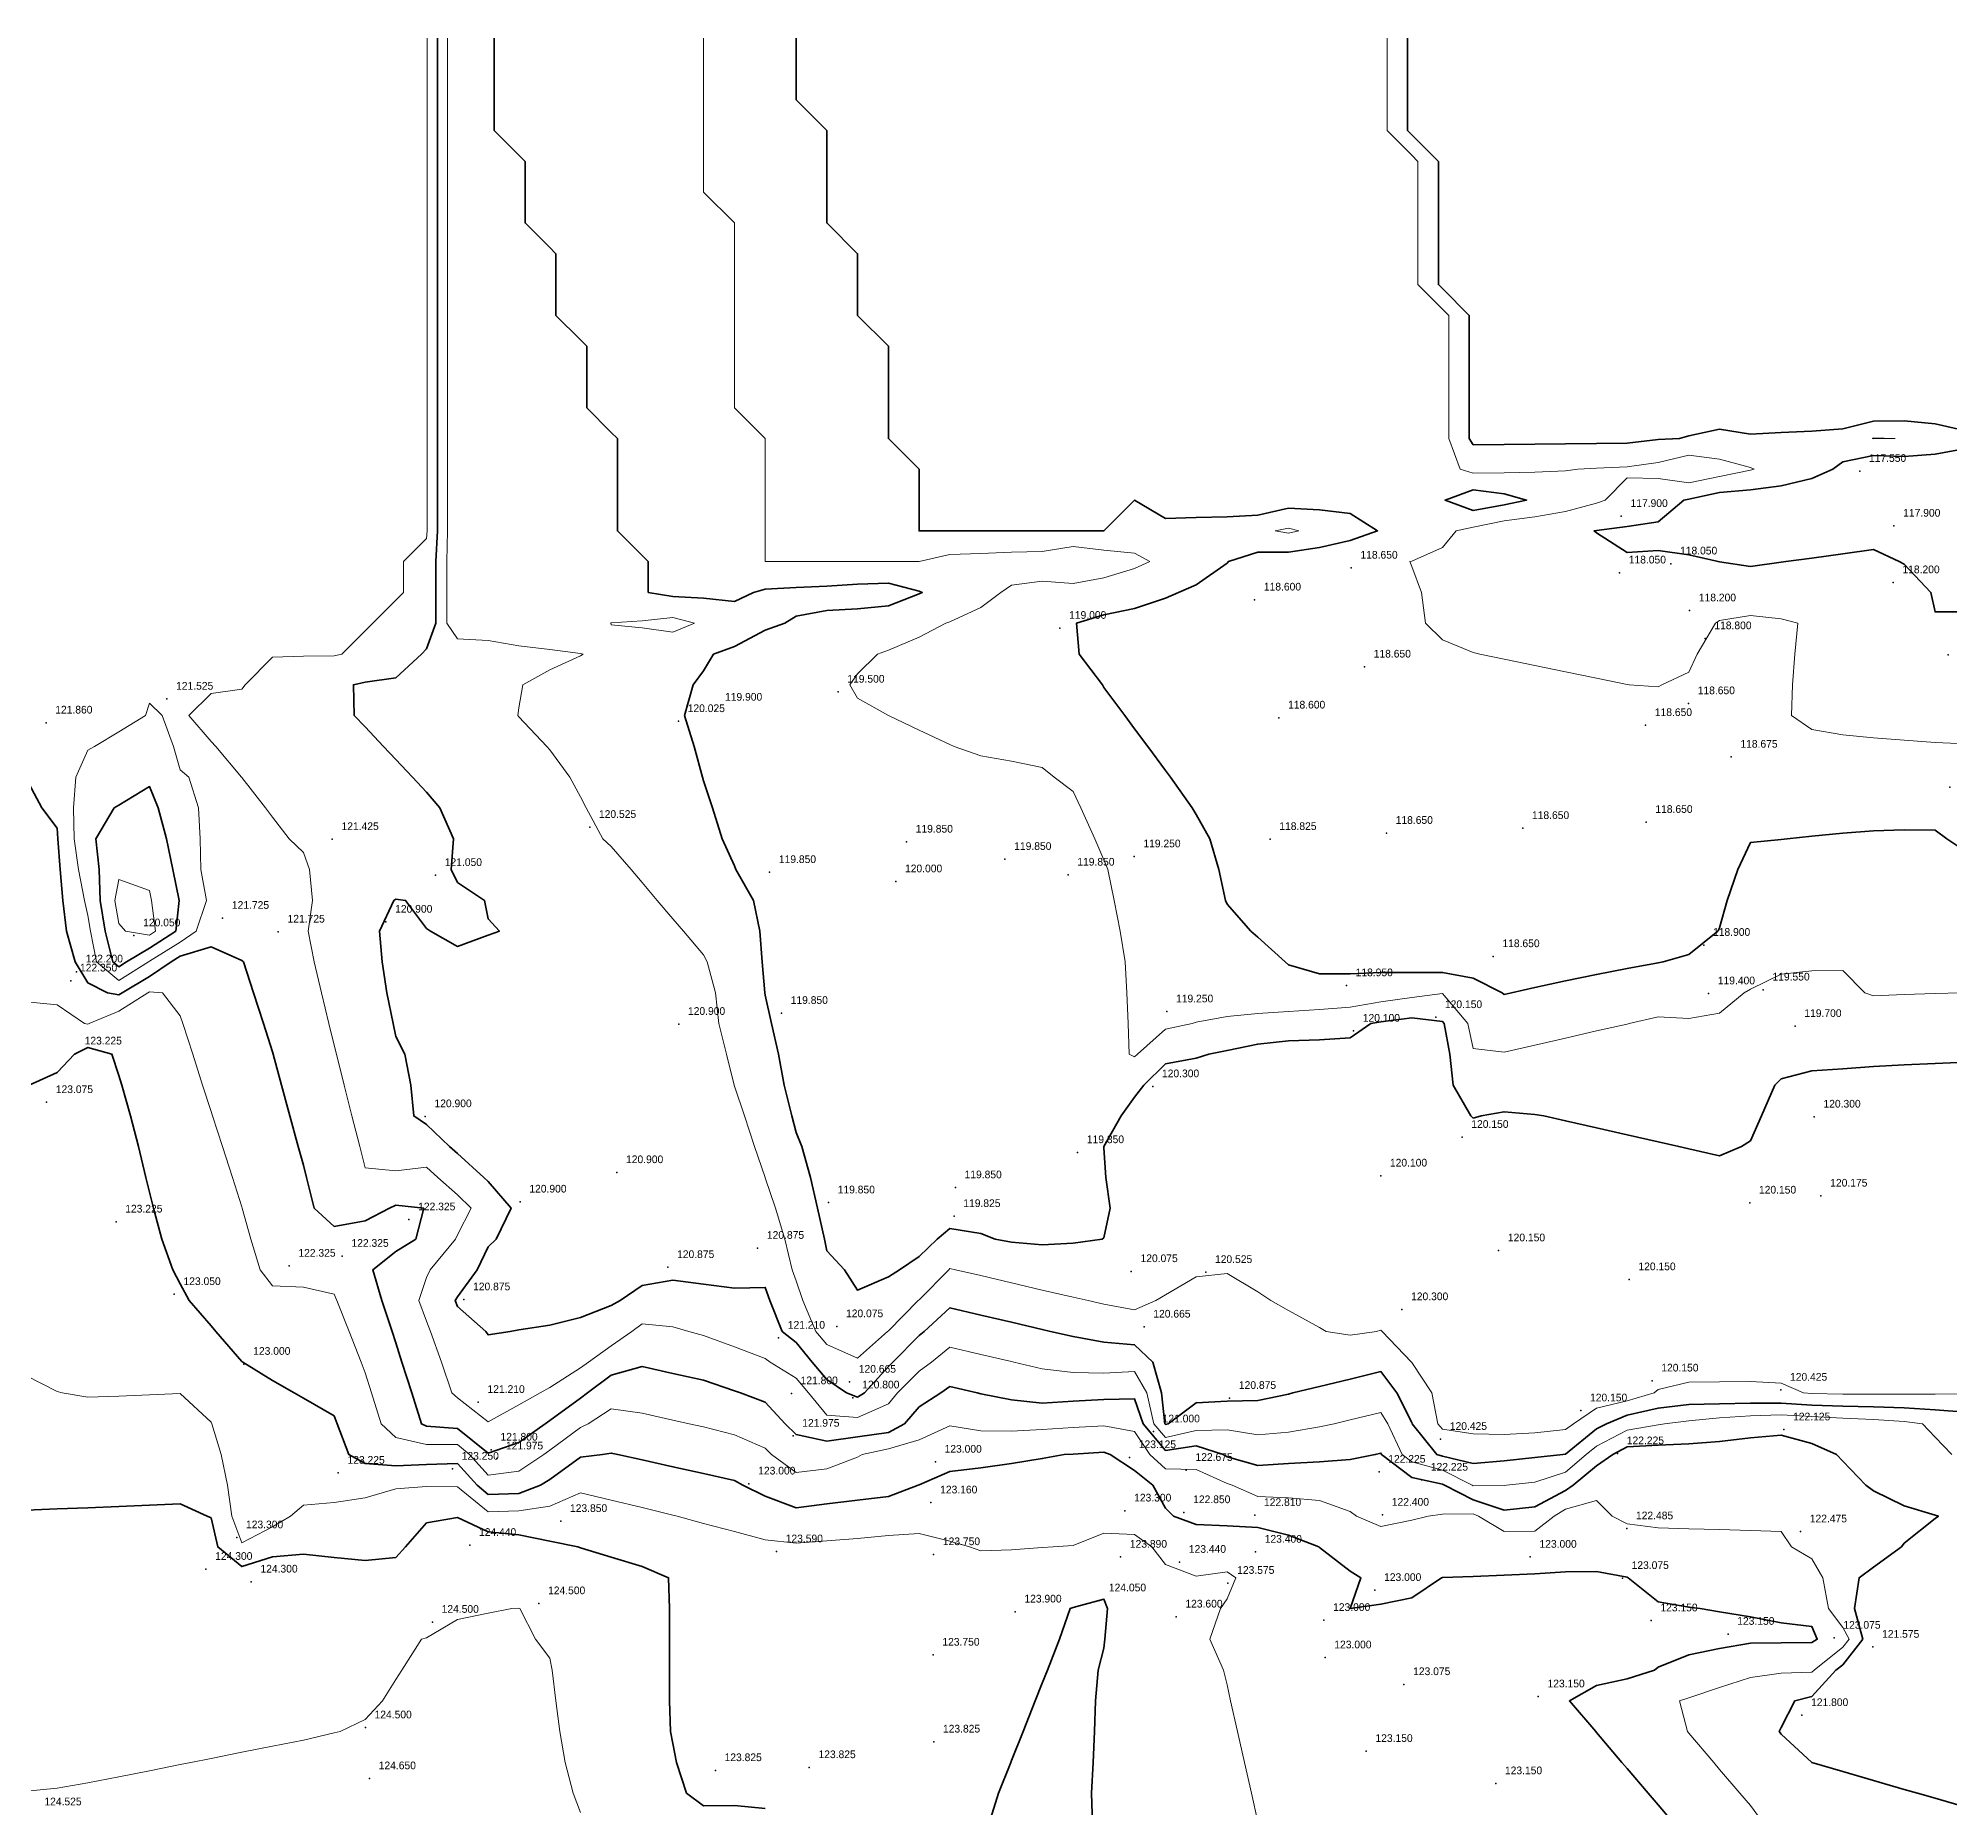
# Model space of a CAD drawing. Header units: metres. Extents: x 287882 to 288136, y 62808 to 63073.
# Drawn here: x 287913 to 287975.1, y 63015.6 to 63073 of the extents above; entities that cross this region are included whole.
import ezdxf

# ---------------------------------------------------------------- set-up
doc = ezdxf.new("R2010")
doc.units = ezdxf.units.M
for name, color, linetype in [('TOPO-CONT-PRIMARY', 2, 'Continuous'), ('TOPO-CONT-SECONDARY', 253, 'Continuous'), ('TOPO-CONT-TEXT', 3, 'Continuous'), ('TOPO-POINTS', 1, 'Continuous')]:
    doc.layers.add(name, color=color, linetype=linetype)

msp = doc.modelspace()

# ---------------------------------------------------------------- linework, layer by layer
at = {"layer": 'TOPO-CONT-PRIMARY', "lineweight": 35}
for points, elevation in [([(287975.6, 63028.414), (287974.6, 63028.497), (287973.6, 63028.56), (287972.6, 63028.59), (287971.6, 63028.613), (287970.6, 63028.651), (287969.6, 63028.706), (287968.6, 63028.706), (287967.6, 63028.688), (287966.6, 63028.665), (287965.6, 63028.553), (287964.6, 63028.326), (287963.925, 63028.043), (287963.6, 63027.877), (287962.6, 63027.054), (287962.507, 63027.043), (287961.6, 63026.946), (287960.6, 63026.839), (287959.6, 63026.755), (287958.6, 63026.987), (287958.413, 63027.043), (287957.618, 63028.043), (287957.6, 63028.086), (287957.115, 63029.043), (287956.6, 63029.737), (287955.6, 63029.494), (287954.6, 63029.252), (287953.743, 63029.043), (287953.6, 63029.009), (287952.6, 63028.797), (287951.6, 63028.776), (287950.6, 63028.725), (287949.689, 63028.043), (287949.6, 63028.02), (287949.58, 63028.043), (287949.477, 63029.043), (287949.19, 63030.043), (287948.6, 63030.609), (287947.6, 63030.692), (287946.6, 63030.873), (287945.871, 63031.043), (287945.6, 63031.107), (287944.6, 63031.341), (287943.6, 63031.574), (287942.6, 63031.808), (287941.761, 63031.043), (287941.6, 63030.911), (287940.743, 63030.043), (287940.6, 63029.9), (287939.821, 63029.043), (287939.6, 63028.906), (287939.244, 63029.043), (287938.6, 63029.482), (287938.127, 63030.043), (287937.6, 63030.679), (287937.154, 63031.043), (287936.745, 63032.043), (287936.6, 63032.473), (287935.6, 63032.444), (287934.6, 63032.579), (287933.6, 63032.705), (287932.6, 63032.528), (287931.887, 63032.043), (287931.6, 63031.886), (287930.6, 63031.495), (287929.6, 63031.247), (287928.6, 63031.089), (287928.314, 63031.043), (287927.6, 63030.931), (287927.521, 63031.043), (287926.6, 63031.851), (287926.528, 63032.043), (287926.6, 63032.168), (287927.248, 63033.043), (287927.6, 63033.793), (287927.863, 63034.043), (287928.346, 63035.043), (287927.6, 63035.907), (287927.46, 63036.043), (287926.6, 63036.817), (287926.348, 63037.043), (287925.6, 63037.758), (287925.185, 63038.043), (287925.089, 63039.043), (287924.896, 63040.043), (287924.6, 63040.622), (287924.515, 63041.043), (287924.313, 63042.043), (287924.154, 63043.043), (287924.073, 63044.043), (287924.532, 63045.043), (287924.6, 63045.086), (287924.918, 63045.043), (287925.6, 63044.133), (287925.728, 63044.043), (287926.6, 63043.545), (287927.6, 63043.91), (287927.968, 63044.043), (287927.6, 63044.437), (287927.479, 63045.043), (287926.6, 63045.624), (287926.399, 63046.043), (287926.47, 63047.043), (287926.031, 63048.043), (287925.6, 63048.555), (287925.143, 63049.043), (287924.6, 63049.617), (287924.197, 63050.043), (287923.6, 63050.674), (287923.251, 63051.043), (287923.226, 63052.043), (287923.6, 63052.124), (287924.6, 63052.275), (287925.435, 63053.043), (287925.6, 63053.209), (287925.904, 63054.043), (287925.904, 63055.043), (287925.904, 63056.043), (287925.95, 63057.043), (287925.95, 63058.043), (287925.95, 63059.043), (287925.95, 63060.043), (287925.95, 63061.043), (287925.95, 63062.043), (287925.95, 63063.043), (287925.95, 63064.043), (287925.95, 63065.043), (287925.95, 63066.043), (287925.95, 63067.043), (287925.95, 63068.043), (287925.95, 63069.043), (287925.95, 63070.043), (287925.95, 63071.043), (287925.95, 63072.043), (287925.95, 63073.043)], 121), ([(287975.6, 63039.787), (287974.6, 63039.743), (287973.6, 63039.697), (287972.6, 63039.643), (287971.6, 63039.571), (287970.6, 63039.5), (287969.6, 63039.25), (287969.397, 63039.043), (287968.957, 63038.043), (287968.6, 63037.234), (287968.307, 63037.043), (287967.6, 63036.741), (287966.6, 63036.969), (287966.274, 63037.043), (287965.6, 63037.197), (287964.6, 63037.425), (287963.6, 63037.654), (287962.6, 63037.882), (287961.892, 63038.043), (287961.6, 63038.091), (287960.6, 63038.179), (287959.856, 63038.043), (287959.6, 63037.971), (287959.524, 63038.043), (287958.944, 63039.043), (287958.84, 63040.043), (287958.653, 63041.043), (287958.6, 63041.107), (287957.6, 63041.222), (287956.6, 63041.101), (287956.277, 63041.043), (287955.6, 63040.578), (287954.6, 63040.514), (287953.6, 63040.479), (287952.6, 63040.375), (287951.6, 63040.167), (287951.006, 63040.043), (287950.6, 63039.915), (287949.6, 63039.73), (287948.897, 63039.043), (287948.6, 63038.648), (287948.16, 63038.043), (287947.6, 63037.045), (287947.597, 63037.043), (287947.6, 63037.006), (287947.669, 63036.043), (287947.804, 63035.043), (287947.6, 63034.082), (287947.548, 63034.043), (287946.6, 63033.907), (287945.6, 63033.852), (287944.6, 63033.937), (287944.065, 63034.043), (287943.6, 63034.22), (287942.6, 63034.38), (287942.184, 63034.043), (287941.6, 63033.471), (287940.96, 63033.043), (287940.6, 63032.818), (287939.6, 63032.378), (287939.174, 63033.043), (287938.6, 63033.661), (287938.52, 63034.043), (287938.294, 63035.043), (287938.069, 63036.043), (287937.789, 63037.043), (287937.6, 63037.501), (287937.466, 63038.043), (287937.217, 63039.043), (287937.03, 63040.043), (287936.801, 63041.043), (287936.6, 63041.965), (287936.59, 63042.043), (287936.506, 63043.043), (287936.422, 63044.043), (287936.217, 63045.043), (287935.647, 63046.043), (287935.6, 63046.16), (287935.2, 63047.043), (287934.888, 63048.043), (287934.6, 63048.92), (287934.561, 63049.043), (287934.294, 63050.043), (287933.975, 63051.043), (287934.258, 63052.043), (287934.6, 63052.5), (287934.915, 63053.043), (287935.6, 63053.289), (287936.6, 63053.816), (287937.237, 63054.043), (287937.6, 63054.275), (287938.6, 63054.452), (287939.6, 63054.507), (287940.6, 63054.609), (287941.6, 63054.997), (287941.698, 63055.043), (287941.6, 63055.08), (287940.6, 63055.344), (287939.6, 63055.315), (287938.6, 63055.248), (287937.6, 63055.203), (287936.6, 63055.154), (287936.218, 63055.043), (287935.6, 63054.754), (287934.6, 63054.859), (287933.6, 63054.908), (287932.8, 63055.043), (287932.8, 63056.043), (287932.6, 63056.243), (287931.8, 63057.043), (287931.8, 63058.043), (287931.8, 63059.043), (287931.8, 63060.043), (287931.6, 63060.243), (287930.8, 63061.043), (287930.8, 63062.043), (287930.8, 63063.043), (287930.6, 63063.243), (287929.8, 63064.043), (287929.8, 63065.043), (287929.8, 63066.043), (287929.6, 63066.243), (287928.8, 63067.043), (287928.8, 63068.043), (287928.8, 63069.043), (287928.6, 63069.243), (287927.8, 63070.043), (287927.8, 63071.043), (287927.8, 63072.043), (287927.8, 63073.043)], 120), ([(287975.6, 63046.627), (287974.981, 63047.043), (287974.6, 63047.322), (287973.6, 63047.336), (287972.6, 63047.298), (287971.6, 63047.227), (287970.6, 63047.128), (287969.799, 63047.043), (287969.6, 63047.022), (287968.6, 63046.917), (287968.196, 63046.043), (287967.85, 63045.043), (287967.6, 63044.145), (287967.547, 63044.043), (287966.6, 63043.287), (287965.763, 63043.043), (287965.6, 63043.015), (287964.6, 63042.831), (287963.6, 63042.638), (287962.6, 63042.433), (287961.6, 63042.217), (287960.841, 63042.043), (287960.6, 63041.988), (287960.542, 63042.043), (287959.6, 63042.518), (287958.6, 63042.701), (287957.6, 63042.698), (287956.6, 63042.694), (287955.6, 63042.652), (287954.6, 63042.656), (287953.6, 63042.948), (287953.493, 63043.043), (287952.6, 63043.843), (287952.376, 63044.043), (287951.6, 63044.922), (287951.55, 63045.043), (287951.339, 63046.043), (287951.042, 63047.043), (287950.6, 63047.828), (287950.471, 63048.043), (287949.765, 63049.043), (287949.6, 63049.265), (287949.023, 63050.043), (287948.6, 63050.613), (287948.281, 63051.043), (287947.6, 63051.96), (287947.555, 63052.043), (287946.796, 63053.043), (287946.71, 63054.043), (287947.6, 63054.317), (287948.6, 63054.517), (287949.6, 63054.854), (287950.021, 63055.043), (287950.6, 63055.294), (287951.6, 63055.996), (287951.647, 63056.043), (287952.6, 63056.353), (287953.6, 63056.354), (287954.6, 63056.503), (287955.6, 63056.727), (287956.489, 63057.043), (287955.6, 63057.604), (287954.6, 63057.729), (287953.6, 63057.78), (287952.6, 63057.553), (287951.6, 63057.503), (287950.6, 63057.478), (287949.6, 63057.45), (287948.6, 63058.043), (287947.6, 63057.043), (287947.6, 63057.043), (287946.6, 63057.043), (287945.6, 63057.043), (287944.6, 63057.043), (287943.6, 63057.043), (287942.6, 63057.043), (287941.6, 63057.043), (287941.6, 63057.043), (287941.6, 63058.043), (287941.6, 63059.043), (287940.6, 63060.043), (287940.6, 63060.043), (287940.6, 63061.043), (287940.6, 63062.043), (287940.6, 63063.043), (287939.6, 63064.043), (287939.6, 63064.043), (287939.6, 63065.043), (287939.6, 63066.043), (287938.6, 63067.043), (287938.6, 63067.043), (287938.6, 63068.043), (287938.6, 63069.043), (287938.6, 63070.043), (287937.6, 63071.043), (287937.6, 63071.043), (287937.6, 63072.043), (287937.6, 63073.043)], 119), ([(287975.6, 63060.296), (287974.6, 63060.515), (287973.6, 63060.617), (287972.6, 63060.606), (287971.6, 63060.359), (287970.6, 63060.278), (287969.6, 63060.239), (287968.6, 63060.189), (287967.6, 63060.345), (287966.6, 63060.134), (287966.301, 63060.043), (287965.6, 63060.009), (287964.6, 63059.89), (287963.6, 63059.882), (287962.6, 63059.873), (287961.6, 63059.863), (287960.6, 63059.851), (287959.6, 63059.838), (287959.467, 63060.043), (287959.467, 63061.043), (287959.467, 63062.043), (287959.467, 63063.043), (287959.467, 63064.043), (287958.6, 63064.91), (287958.467, 63065.043), (287958.467, 63066.043), (287958.467, 63067.043), (287958.467, 63068.043), (287958.467, 63069.043), (287957.6, 63069.91), (287957.467, 63070.043), (287957.467, 63071.043), (287957.467, 63072.043), (287957.467, 63073.043)], 118), ([(287975.6, 63054.409), (287974.6, 63054.411), (287974.466, 63055.043), (287973.6, 63055.957), (287973.432, 63056.043), (287972.6, 63056.437), (287971.6, 63056.299), (287970.6, 63056.161), (287969.747, 63056.043), (287969.6, 63056.023), (287968.6, 63055.885), (287967.6, 63056.033), (287967.553, 63056.043), (287966.6, 63056.267), (287965.6, 63056.4), (287964.6, 63056.336), (287963.6, 63056.976), (287963.523, 63057.043), (287963.6, 63057.053), (287964.6, 63057.183), (287965.6, 63057.341), (287966.438, 63058.043), (287966.6, 63058.077), (287967.6, 63058.289), (287968.6, 63058.372), (287969.6, 63058.503), (287970.6, 63058.739), (287971.279, 63059.043), (287971.6, 63059.283), (287972.6, 63059.496), (287973.6, 63059.461), (287974.6, 63059.529), (287975.6, 63059.715)], 118), ([(287959.6, 63057.705), (287960.6, 63057.893), (287961.33, 63058.043), (287960.6, 63058.241), (287959.6, 63058.38), (287958.686, 63058.043), (287959.6, 63057.705)], 119), ([(287975.6, 63015.587), (287974.6, 63015.877), (287974.027, 63016.043), (287973.6, 63016.167), (287972.6, 63016.458), (287971.6, 63016.748), (287970.6, 63017.038), (287970.595, 63017.043), (287969.6, 63017.965), (287969.534, 63018.043), (287969.6, 63018.178), (287970.041, 63019.043), (287970.6, 63019.186), (287971.381, 63020.043), (287971.6, 63020.217), (287972.254, 63021.043), (287971.978, 63022.043), (287972.132, 63023.043), (287972.6, 63023.384), (287973.506, 63024.043), (287973.6, 63024.164), (287974.6, 63024.968), (287974.711, 63025.043), (287974.6, 63025.079), (287973.6, 63025.375), (287972.6, 63025.867), (287972.352, 63026.043), (287971.6, 63026.831), (287971.397, 63027.043), (287970.6, 63027.398), (287969.6, 63027.674), (287968.6, 63027.59), (287967.6, 63027.47), (287966.6, 63027.394), (287965.6, 63027.343), (287964.6, 63027.291), (287964.128, 63027.043), (287963.6, 63026.677), (287962.84, 63026.043), (287962.6, 63025.876), (287961.6, 63025.339), (287960.6, 63025.232), (287959.6, 63025.568), (287958.666, 63026.043), (287958.6, 63026.077), (287957.6, 63026.302), (287956.623, 63027.043), (287956.6, 63027.088), (287956.417, 63027.043), (287955.6, 63026.877), (287954.6, 63026.809), (287953.6, 63026.749), (287952.6, 63026.69), (287951.6, 63026.973), (287951.473, 63027.043), (287950.6, 63027.324), (287949.6, 63027.179), (287948.873, 63028.043), (287948.6, 63028.852), (287947.6, 63028.83), (287946.6, 63028.773), (287945.6, 63028.715), (287944.6, 63028.823), (287943.6, 63029.017), (287943.487, 63029.043), (287942.6, 63029.251), (287942.306, 63029.043), (287941.6, 63028.592), (287941.124, 63028.043), (287940.6, 63027.763), (287939.6, 63027.622), (287938.6, 63027.481), (287937.6, 63027.691), (287937.251, 63028.043), (287936.6, 63028.745), (287935.797, 63029.043), (287935.6, 63029.117), (287934.6, 63029.454), (287933.6, 63029.677), (287932.6, 63029.9), (287931.6, 63029.62), (287930.823, 63029.043), (287930.6, 63028.878), (287929.6, 63028.144), (287929.452, 63028.043), (287928.6, 63027.439), (287927.6, 63027.083), (287926.6, 63027.889), (287925.6, 63027.966), (287925.433, 63028.043), (287925.116, 63029.043), (287924.8, 63030.043), (287924.6, 63030.675), (287924.484, 63031.043), (287924.144, 63032.043), (287923.853, 63033.043), (287924.6, 63033.641), (287925.248, 63034.043), (287925.508, 63035.043), (287924.6, 63035.14), (287924.397, 63035.043), (287923.6, 63034.637), (287922.6, 63034.45), (287921.951, 63035.043), (287921.7, 63036.043), (287921.6, 63036.441), (287921.432, 63037.043), (287921.156, 63038.043), (287920.886, 63039.043), (287920.62, 63040.043), (287920.6, 63040.118), (287920.302, 63041.043), (287919.979, 63042.043), (287919.657, 63043.043), (287919.6, 63043.094), (287918.6, 63043.535), (287917.6, 63043.226), (287917.306, 63043.043), (287916.6, 63042.572), (287915.709, 63042.043), (287915.6, 63041.974), (287915.234, 63042.043), (287914.6, 63042.361), (287914.184, 63043.043), (287913.902, 63044.043), (287913.78, 63045.043), (287913.693, 63046.043), (287913.627, 63047.043), (287913.6, 63047.392), (287913.098, 63048.043), (287912.6, 63048.975)], 122), ([(287915.6, 63042.884), (287915.41, 63043.043), (287915.162, 63044.043), (287914.999, 63045.043), (287914.961, 63046.043), (287914.852, 63047.043), (287915.451, 63048.043), (287915.6, 63048.134), (287916.6, 63048.739), (287916.886, 63048.043), (287917.152, 63047.043), (287917.356, 63046.043), (287917.561, 63045.043), (287917.452, 63044.043), (287916.6, 63043.489), (287915.853, 63043.043), (287915.6, 63042.884)], 121), ([(287966.134, 63015.043), (287965.6, 63015.67), (287965.281, 63016.043), (287964.6, 63016.842), (287964.429, 63017.043), (287963.6, 63018.015), (287963.576, 63018.043), (287962.723, 63019.043), (287963.6, 63019.539), (287964.6, 63019.753), (287965.482, 63020.043), (287965.6, 63020.136), (287966.6, 63020.535), (287967.6, 63020.742), (287968.6, 63020.912), (287969.6, 63020.928), (287970.6, 63020.934), (287970.77, 63021.043), (287970.6, 63021.455), (287969.6, 63021.578), (287968.6, 63021.776), (287967.6, 63021.939), (287966.974, 63022.043), (287966.6, 63022.082), (287965.6, 63022.254), (287964.629, 63023.043), (287964.6, 63023.06), (287963.6, 63023.24), (287962.6, 63023.228), (287961.6, 63023.169), (287960.6, 63023.126), (287959.6, 63023.077), (287958.6, 63023.05), (287958.563, 63023.043), (287957.6, 63022.385), (287956.6, 63022.181), (287955.6, 63022.043), (287955.6, 63022.043), (287955.6, 63022.043), (287955.6, 63022.043), (287955.949, 63023.043), (287955.6, 63023.259), (287954.6, 63024.028), (287954.586, 63024.043), (287953.6, 63024.423), (287952.6, 63024.669), (287951.6, 63024.728), (287950.6, 63024.767), (287949.867, 63025.043), (287949.6, 63025.305), (287949.186, 63026.043), (287948.6, 63026.526), (287947.809, 63027.043), (287947.6, 63027.117), (287946.6, 63027.06), (287946.308, 63027.043), (287945.6, 63026.911), (287944.6, 63026.748), (287943.6, 63026.611), (287942.6, 63026.494), (287941.6, 63026.063), (287941.569, 63026.043), (287940.6, 63025.679), (287939.6, 63025.558), (287938.6, 63025.437), (287937.6, 63025.316), (287936.6, 63025.692), (287935.875, 63026.043), (287935.6, 63026.2), (287934.6, 63026.422), (287933.6, 63026.645), (287932.6, 63026.867), (287931.807, 63027.043), (287931.6, 63027.089), (287931.311, 63027.043), (287930.6, 63026.962), (287929.6, 63026.231), (287929.302, 63026.043), (287928.6, 63025.782), (287927.6, 63025.75), (287927.248, 63026.043), (287926.6, 63026.757), (287925.6, 63026.719), (287924.6, 63026.671), (287923.6, 63026.752), (287923.07, 63027.043), (287922.698, 63028.043), (287922.6, 63028.299), (287921.6, 63028.873), (287921.303, 63029.043), (287920.6, 63029.447), (287919.632, 63030.043), (287919.6, 63030.061), (287918.755, 63031.043), (287918.6, 63031.223), (287917.893, 63032.043), (287917.6, 63032.59), (287917.355, 63033.043), (287916.995, 63034.043), (287916.725, 63035.043), (287916.6, 63035.56), (287916.483, 63036.043), (287916.242, 63037.043), (287915.984, 63038.043), (287915.702, 63039.043), (287915.6, 63039.359), (287915.38, 63040.043), (287914.6, 63040.268), (287914.159, 63040.043), (287913.6, 63039.451), (287912.695, 63039.043)], 123), ([(287936.6, 63015.55), (287935.6, 63015.645), (287934.6, 63015.635), (287934.04, 63016.043), (287933.722, 63017.043), (287933.6, 63017.653), (287933.522, 63018.043), (287933.492, 63019.043), (287933.491, 63020.043), (287933.49, 63021.043), (287933.488, 63022.043), (287933.459, 63023.043), (287932.6, 63023.403), (287931.6, 63023.708), (287930.6, 63024.014), (287930.516, 63024.043), (287929.6, 63024.233), (287928.6, 63024.432), (287927.6, 63024.534), (287926.6, 63024.996), (287925.6, 63024.823), (287924.915, 63024.043), (287924.6, 63023.7), (287923.6, 63023.602), (287922.6, 63023.703), (287921.6, 63023.804), (287920.6, 63023.716), (287919.6, 63023.404), (287918.815, 63024.043), (287918.6, 63024.984), (287918.474, 63025.043), (287917.6, 63025.44), (287916.6, 63025.398), (287915.6, 63025.357), (287914.6, 63025.315), (287913.6, 63025.274), (287912.6, 63025.232)], 124), ([(287947.232, 63015.043), (287947.193, 63016.043), (287947.253, 63017.043), (287947.295, 63018.043), (287947.332, 63019.043), (287947.416, 63020.043), (287947.6, 63020.754), (287947.627, 63021.043), (287947.721, 63022.043), (287947.6, 63022.342), (287946.6, 63022.076), (287946.506, 63022.043), (287946.154, 63021.043), (287945.772, 63020.043), (287945.6, 63019.612), (287945.373, 63019.043), (287944.974, 63018.043), (287944.6, 63017.106), (287944.575, 63017.043), (287944.177, 63016.043), (287943.86, 63015.043)], 124)]:
    msp.add_lwpolyline(points, dxfattribs=dict(at, elevation=elevation))
at = {"layer": 'TOPO-CONT-SECONDARY', "lineweight": 13}
for points, elevation in [([(287975.141, 63027.043), (287974.6, 63027.61), (287974.187, 63028.043), (287973.6, 63028.113), (287972.6, 63028.176), (287971.6, 63028.224), (287970.6, 63028.274), (287969.6, 63028.328), (287968.6, 63028.303), (287967.6, 63028.232), (287966.6, 63028.139), (287965.816, 63028.043), (287965.6, 63028.01), (287964.6, 63027.836), (287963.6, 63027.318), (287963.268, 63027.043), (287962.6, 63026.466), (287961.6, 63026.142), (287960.674, 63026.043), (287960.6, 63026.036), (287959.6, 63026.023), (287959.56, 63026.043), (287958.6, 63026.532), (287957.6, 63026.809), (287957.291, 63027.043), (287956.822, 63028.043), (287956.6, 63028.412), (287955.6, 63028.17), (287955.08, 63028.043), (287954.6, 63027.94), (287953.6, 63027.765), (287952.6, 63027.685), (287951.6, 63027.84), (287950.6, 63027.828), (287949.6, 63027.599), (287949.227, 63028.043), (287948.995, 63029.043), (287948.6, 63029.743), (287947.6, 63029.686), (287946.6, 63029.704), (287945.6, 63029.829), (287944.679, 63030.043), (287944.6, 63030.062), (287943.6, 63030.296), (287942.6, 63030.529), (287941.999, 63030.043), (287941.6, 63029.751), (287940.9, 63029.043), (287940.6, 63028.691), (287939.6, 63028.249), (287938.6, 63028.319), (287938.008, 63029.043), (287937.6, 63029.526), (287936.758, 63030.043), (287936.6, 63030.166), (287935.6, 63030.54), (287934.6, 63030.913), (287934.119, 63031.043), (287933.6, 63031.194), (287932.6, 63031.286), (287932.268, 63031.043), (287931.6, 63030.573), (287930.856, 63030.043), (287930.6, 63029.856), (287929.6, 63029.215), (287929.292, 63029.043), (287928.6, 63028.658), (287927.6, 63028.104), (287926.6, 63028.884), (287926.425, 63029.043), (287926.08, 63030.043), (287925.727, 63031.043), (287925.6, 63031.379), (287925.35, 63032.043), (287925.6, 63032.793), (287925.712, 63033.043), (287926.544, 63034.043), (287926.6, 63034.177), (287927.043, 63035.043), (287926.6, 63035.474), (287925.967, 63036.043), (287925.6, 63036.374), (287924.6, 63036.254), (287923.6, 63036.359), (287923.428, 63037.043), (287923.177, 63038.043), (287922.926, 63039.043), (287922.674, 63040.043), (287922.6, 63040.339), (287922.423, 63041.043), (287922.183, 63042.043), (287921.953, 63043.043), (287921.751, 63044.043), (287921.894, 63045.043), (287921.793, 63046.043), (287921.6, 63046.597), (287921.139, 63047.043), (287920.6, 63047.74), (287920.365, 63048.043), (287919.6, 63049.032), (287919.591, 63049.043), (287918.749, 63050.043), (287918.6, 63050.203), (287917.879, 63051.043), (287918.6, 63051.756), (287919.6, 63051.905), (287919.705, 63052.043), (287920.6, 63052.938), (287921.6, 63052.971), (287922.6, 63052.989), (287922.85, 63053.043), (287923.6, 63053.793), (287923.85, 63054.043), (287924.6, 63054.793), (287924.85, 63055.043), (287924.85, 63056.043), (287925.6, 63056.793), (287925.617, 63057.043), (287925.617, 63058.043), (287925.617, 63059.043), (287925.617, 63060.043), (287925.617, 63061.043), (287925.617, 63062.043), (287925.617, 63063.043), (287925.617, 63064.043), (287925.617, 63065.043), (287925.617, 63066.043), (287925.617, 63067.043), (287925.617, 63068.043), (287925.617, 63069.043), (287925.617, 63070.043), (287925.617, 63071.043), (287925.617, 63072.043), (287925.617, 63073.043)], 121.5), ([(287975.6, 63029.01), (287974.6, 63029.008), (287973.6, 63029.006), (287972.6, 63029.004), (287971.6, 63029.001), (287970.6, 63029.028), (287970.33, 63029.043), (287969.6, 63029.364), (287968.6, 63029.418), (287967.6, 63029.407), (287966.6, 63029.392), (287965.6, 63029.157), (287965.472, 63029.043), (287964.6, 63028.783), (287963.6, 63028.544), (287962.85, 63028.043), (287962.6, 63027.856), (287961.6, 63027.749), (287960.6, 63027.692), (287959.6, 63027.719), (287958.6, 63027.865), (287958.443, 63028.043), (287958.257, 63029.043), (287957.6, 63030.028), (287957.59, 63030.043), (287956.637, 63031.043), (287956.6, 63031.08), (287956.459, 63031.043), (287955.6, 63030.918), (287954.816, 63031.043), (287954.6, 63031.164), (287953.6, 63031.722), (287953.025, 63032.043), (287952.6, 63032.332), (287951.6, 63032.921), (287950.6, 63032.811), (287949.6, 63032.226), (287949.289, 63032.043), (287948.6, 63031.744), (287947.6, 63031.928), (287947.088, 63032.043), (287946.6, 63032.159), (287945.6, 63032.386), (287944.6, 63032.619), (287943.6, 63032.853), (287942.78, 63033.043), (287942.6, 63033.081), (287942.562, 63033.043), (287941.6, 63032.071), (287941.566, 63032.043), (287940.6, 63031.063), (287940.574, 63031.043), (287939.6, 63030.172), (287938.6, 63030.622), (287938.248, 63031.043), (287937.818, 63032.043), (287937.6, 63032.687), (287937.48, 63033.043), (287937.242, 63034.043), (287936.937, 63035.043), (287936.6, 63036.025), (287936.594, 63036.043), (287936.251, 63037.043), (287935.924, 63038.043), (287935.6, 63039.008), (287935.589, 63039.043), (287935.339, 63040.043), (287935.09, 63041.043), (287934.987, 63042.043), (287934.716, 63043.043), (287934.6, 63043.272), (287933.943, 63044.043), (287933.6, 63044.446), (287933.092, 63045.043), (287932.6, 63045.621), (287932.241, 63046.043), (287931.6, 63046.796), (287931.328, 63047.043), (287930.789, 63048.043), (287930.6, 63048.4), (287930.248, 63049.043), (287929.6, 63049.929), (287929.507, 63050.043), (287928.6, 63051.002), (287928.561, 63051.043), (287928.6, 63051.297), (287928.722, 63052.043), (287929.6, 63052.528), (287930.6, 63052.988), (287930.684, 63053.043), (287930.6, 63053.064), (287929.6, 63053.194), (287928.6, 63053.305), (287927.6, 63053.478), (287926.6, 63053.534), (287926.261, 63054.043), (287926.261, 63055.043), (287926.261, 63056.043), (287926.284, 63057.043), (287926.284, 63058.043), (287926.284, 63059.043), (287926.284, 63060.043), (287926.284, 63061.043), (287926.284, 63062.043), (287926.284, 63063.043), (287926.284, 63064.043), (287926.284, 63065.043), (287926.284, 63066.043), (287926.284, 63067.043), (287926.284, 63068.043), (287926.284, 63069.043), (287926.284, 63070.043), (287926.284, 63071.043), (287926.284, 63072.043), (287926.284, 63073.043)], 120.5), ([(287975.439, 63042.043), (287974.6, 63042.014), (287973.6, 63041.98), (287972.6, 63041.946), (287972.316, 63042.043), (287971.6, 63042.763), (287970.6, 63042.749), (287969.6, 63042.641), (287968.6, 63042.16), (287968.398, 63042.043), (287967.6, 63041.382), (287966.6, 63041.209), (287965.6, 63041.254), (287964.659, 63041.043), (287964.6, 63041.026), (287963.6, 63040.8), (287962.6, 63040.57), (287961.6, 63040.339), (287960.6, 63040.109), (287959.6, 63040.229), (287959.421, 63041.043), (287958.6, 63042.018), (287957.6, 63041.883), (287956.6, 63041.748), (287955.6, 63041.577), (287954.6, 63041.494), (287953.6, 63041.429), (287952.6, 63041.37), (287951.6, 63041.268), (287950.6, 63041.081), (287950.465, 63041.043), (287949.6, 63040.863), (287948.688, 63040.043), (287948.6, 63039.957), (287948.419, 63040.043), (287948.385, 63041.043), (287948.35, 63042.043), (287948.287, 63043.043), (287948.128, 63044.043), (287947.936, 63045.043), (287947.726, 63046.043), (287947.6, 63046.358), (287947.308, 63047.043), (287946.847, 63048.043), (287946.6, 63048.579), (287945.984, 63049.043), (287945.6, 63049.352), (287944.6, 63049.563), (287943.6, 63049.739), (287942.742, 63050.043), (287942.6, 63050.103), (287941.6, 63050.574), (287940.602, 63051.043), (287940.6, 63051.044), (287939.6, 63051.609), (287939.351, 63052.043), (287939.6, 63052.405), (287940.25, 63053.043), (287940.6, 63053.169), (287941.6, 63053.587), (287942.466, 63054.043), (287942.6, 63054.09), (287943.6, 63054.556), (287944.252, 63055.043), (287944.6, 63055.282), (287945.6, 63055.404), (287946.6, 63055.336), (287947.6, 63055.516), (287948.6, 63055.818), (287949.093, 63056.043), (287948.6, 63056.315), (287947.6, 63056.412), (287946.6, 63056.537), (287945.6, 63056.378), (287944.6, 63056.347), (287943.6, 63056.313), (287942.6, 63056.276), (287941.6, 63056.043), (287941.6, 63056.043), (287940.6, 63056.043), (287939.6, 63056.043), (287938.6, 63056.043), (287937.6, 63056.043), (287936.6, 63056.043), (287936.6, 63056.043), (287936.6, 63057.043), (287936.6, 63058.043), (287936.6, 63059.043), (287936.6, 63060.043), (287935.6, 63061.043), (287935.6, 63061.043), (287935.6, 63062.043), (287935.6, 63063.043), (287935.6, 63064.043), (287935.6, 63065.043), (287935.6, 63066.043), (287935.6, 63067.043), (287934.6, 63068.043), (287934.6, 63068.043), (287934.6, 63069.043), (287934.6, 63070.043), (287934.6, 63071.043), (287934.6, 63072.043), (287934.6, 63073.043)], 119.5), ([(287975.6, 63050.129), (287974.6, 63050.166), (287973.6, 63050.24), (287972.6, 63050.324), (287971.6, 63050.422), (287970.6, 63050.594), (287969.938, 63051.043), (287969.964, 63052.043), (287970.042, 63053.043), (287970.143, 63054.043), (287969.6, 63054.186), (287968.6, 63054.297), (287967.6, 63054.129), (287967.471, 63054.043), (287966.868, 63053.043), (287966.6, 63052.45), (287965.725, 63052.043), (287965.6, 63051.981), (287964.661, 63052.043), (287964.6, 63052.048), (287963.6, 63052.256), (287962.6, 63052.464), (287961.6, 63052.672), (287960.6, 63052.88), (287959.816, 63053.043), (287959.6, 63053.094), (287958.6, 63053.499), (287958.049, 63054.043), (287957.916, 63055.043), (287957.6, 63055.882), (287957.54, 63056.043), (287957.6, 63056.058), (287958.6, 63056.506), (287959.043, 63057.043), (287959.6, 63057.162), (287960.6, 63057.365), (287961.6, 63057.495), (287962.6, 63057.677), (287963.6, 63057.944), (287963.884, 63058.043), (287964.6, 63058.768), (287965.6, 63058.743), (287966.6, 63058.604), (287967.6, 63058.813), (287968.6, 63059.012), (287968.725, 63059.043), (287968.6, 63059.098), (287967.6, 63059.369), (287966.6, 63059.503), (287965.6, 63059.259), (287964.6, 63059.125), (287963.6, 63059.076), (287962.998, 63059.043), (287962.6, 63058.993), (287961.6, 63058.949), (287960.6, 63058.933), (287959.6, 63058.921), (287959.171, 63059.043), (287958.8, 63060.043), (287958.8, 63061.043), (287958.8, 63062.043), (287958.8, 63063.043), (287958.8, 63064.043), (287958.6, 63064.243), (287957.8, 63065.043), (287957.8, 63066.043), (287957.8, 63067.043), (287957.8, 63068.043), (287957.8, 63069.043), (287957.6, 63069.243), (287956.8, 63070.043), (287956.8, 63071.043), (287956.8, 63072.043), (287956.8, 63073.043)], 118.5), ([(287972.6, 63060.027), (287973.302, 63060.043), (287972.6, 63060.06), (287972.551, 63060.043), (287972.6, 63060.027)], 118.5), ([(287953.6, 63056.964), (287953.935, 63057.043), (287953.6, 63057.129), (287953.165, 63057.043), (287953.6, 63056.964)], 119.5), ([(287931.6, 63053.995), (287932.6, 63053.898), (287933.6, 63053.758), (287934.303, 63054.043), (287933.6, 63054.23), (287932.6, 63054.119), (287931.6, 63054.055), (287931.589, 63054.043), (287931.6, 63053.995)], 120.5), ([(287915.6, 63042.434), (287914.875, 63043.043), (287914.683, 63044.043), (287914.6, 63044.555), (287914.483, 63045.043), (287914.295, 63046.043), (287914.154, 63047.043), (287914.136, 63048.043), (287914.207, 63049.043), (287914.6, 63049.915), (287914.812, 63050.043), (287915.6, 63050.52), (287916.466, 63051.043), (287916.6, 63051.449), (287917.016, 63051.043), (287917.375, 63050.043), (287917.6, 63049.286), (287917.882, 63049.043), (287918.186, 63048.043), (287918.245, 63047.043), (287918.27, 63046.043), (287918.456, 63045.043), (287918.116, 63044.043), (287917.6, 63043.687), (287916.6, 63043.064), (287916.566, 63043.043), (287915.6, 63042.434)], 121.5), ([(287916.6, 63043.915), (287915.817, 63044.043), (287915.6, 63044.289), (287915.477, 63045.043), (287915.6, 63045.718), (287916.6, 63045.364), (287916.666, 63045.043), (287916.798, 63044.043), (287916.6, 63043.915)], 120.5), ([(287969.051, 63015.043), (287968.6, 63015.645), (287968.261, 63016.043), (287967.6, 63016.818), (287967.408, 63017.043), (287966.6, 63017.99), (287966.555, 63018.043), (287966.301, 63019.043), (287966.6, 63019.142), (287967.6, 63019.472), (287968.6, 63019.801), (287969.6, 63019.94), (287970.6, 63019.97), (287970.667, 63020.043), (287971.6, 63020.785), (287971.805, 63021.043), (287971.6, 63021.428), (287971.135, 63022.043), (287970.953, 63023.043), (287970.6, 63023.655), (287969.938, 63024.043), (287969.6, 63024.547), (287968.6, 63024.575), (287967.6, 63024.604), (287966.6, 63024.631), (287965.6, 63024.658), (287964.6, 63024.794), (287964.115, 63025.043), (287963.6, 63025.548), (287962.6, 63025.273), (287962.225, 63025.043), (287961.6, 63024.555), (287960.6, 63024.538), (287959.766, 63025.043), (287959.6, 63025.113), (287958.6, 63025.102), (287958.138, 63025.043), (287957.6, 63024.908), (287956.6, 63024.701), (287955.806, 63025.043), (287955.6, 63025.189), (287954.6, 63025.55), (287953.6, 63025.641), (287952.6, 63025.685), (287951.772, 63026.043), (287951.6, 63026.107), (287950.6, 63026.553), (287949.6, 63026.58), (287949.098, 63027.043), (287948.6, 63027.791), (287947.6, 63027.974), (287946.6, 63027.916), (287945.6, 63027.859), (287944.6, 63027.802), (287943.6, 63027.818), (287942.6, 63027.974), (287941.6, 63027.519), (287940.6, 63027.224), (287939.746, 63027.043), (287939.6, 63026.953), (287938.6, 63026.58), (287937.6, 63026.459), (287936.805, 63027.043), (287936.6, 63027.251), (287935.6, 63027.687), (287934.6, 63027.939), (287934.129, 63028.043), (287933.6, 63028.161), (287932.6, 63028.383), (287931.6, 63028.527), (287930.85, 63028.043), (287930.6, 63027.925), (287929.6, 63027.184), (287929.41, 63027.043), (287928.6, 63026.503), (287927.6, 63026.377), (287926.991, 63027.043), (287926.6, 63027.366), (287925.6, 63027.366), (287924.6, 63027.599), (287924.124, 63028.043), (287923.808, 63029.043), (287923.6, 63029.699), (287923.471, 63030.043), (287923.085, 63031.043), (287922.686, 63032.043), (287922.6, 63032.254), (287921.6, 63032.484), (287920.6, 63032.524), (287920.198, 63033.043), (287919.887, 63034.043), (287919.614, 63035.043), (287919.6, 63035.085), (287919.291, 63036.043), (287918.969, 63037.043), (287918.647, 63038.043), (287918.6, 63038.187), (287918.324, 63039.043), (287918.002, 63040.043), (287917.679, 63041.043), (287917.6, 63041.289), (287917.017, 63042.043), (287916.6, 63042.076), (287916.545, 63042.043), (287915.6, 63041.438), (287914.638, 63041.043), (287914.6, 63041.022), (287914.483, 63041.043), (287913.6, 63041.644), (287912.6, 63041.748)], 122.5), ([(287952.6, 63015.111), (287952.391, 63016.043), (287952.166, 63017.043), (287951.941, 63018.043), (287951.716, 63019.043), (287951.6, 63019.559), (287951.491, 63020.043), (287951.045, 63021.043), (287951.387, 63022.043), (287951.6, 63022.355), (287951.886, 63023.043), (287951.6, 63023.228), (287950.6, 63023.093), (287949.6, 63023.474), (287949.158, 63024.043), (287948.6, 63024.449), (287947.6, 63024.488), (287946.6, 63024.089), (287945.95, 63024.043), (287945.6, 63024.019), (287944.6, 63023.948), (287943.6, 63023.914), (287943.236, 63024.043), (287942.6, 63024.233), (287941.6, 63024.481), (287940.6, 63024.409), (287939.6, 63024.315), (287938.6, 63024.235), (287937.6, 63024.165), (287936.6, 63024.271), (287935.6, 63024.547), (287934.6, 63024.806), (287933.742, 63025.043), (287933.6, 63025.079), (287932.6, 63025.327), (287931.6, 63025.566), (287930.6, 63025.795), (287929.6, 63025.365), (287928.6, 63025.219), (287927.6, 63025.182), (287926.6, 63025.998), (287925.6, 63026.008), (287924.6, 63025.926), (287923.6, 63025.639), (287922.6, 63025.48), (287921.6, 63025.399), (287921.177, 63025.043), (287920.6, 63024.699), (287919.6, 63024.171), (287919.276, 63025.043), (287919.134, 63026.043), (287918.931, 63027.043), (287918.621, 63028.043), (287918.6, 63028.095), (287917.6, 63029.027), (287916.6, 63028.986), (287915.6, 63028.944), (287914.6, 63028.903), (287913.766, 63029.043), (287913.6, 63029.088), (287912.6, 63029.598)], 123.5), ([(287930.6, 63015.419), (287930.365, 63016.043), (287930.106, 63017.043), (287929.93, 63018.043), (287929.803, 63019.043), (287929.677, 63020.043), (287929.6, 63020.429), (287929.142, 63021.043), (287928.624, 63022.043), (287928.6, 63022.056), (287928.367, 63022.043), (287927.6, 63021.886), (287926.6, 63021.685), (287925.6, 63021.092), (287925.434, 63021.043), (287924.798, 63020.043), (287924.6, 63019.731), (287924.163, 63019.043), (287923.6, 63018.44), (287922.791, 63018.043), (287922.6, 63018.002), (287921.6, 63017.766), (287920.6, 63017.566), (287919.6, 63017.371), (287918.6, 63017.174), (287917.947, 63017.043), (287917.6, 63016.973), (287916.6, 63016.772), (287915.6, 63016.575), (287914.6, 63016.376), (287913.6, 63016.207), (287912.6, 63016.109)], 124.5)]:
    msp.add_lwpolyline(points, dxfattribs=dict(at, elevation=elevation))
at = {"layer": 'TOPO-POINTS'}
for p in [(287972.153, 63058.983), (287964.408, 63057.519), (287973.264, 63057.205), (287955.635, 63055.841), (287964.35, 63055.684), (287966.016, 63055.977), (287973.24, 63055.367), (287952.497, 63054.806), (287966.626, 63054.454), (287946.171, 63053.886), (287967.13, 63053.549), (287956.065, 63052.629), (287975.025, 63053.014), (287938.967, 63051.813), (287917.163, 63051.585), (287934.994, 63051.228), (287966.59, 63051.438), (287913.238, 63050.81), (287933.782, 63050.857), (287953.283, 63050.973), (287965.197, 63050.729), (287967.976, 63049.7), (287975.077, 63048.723), (287965.214, 63047.583), (287922.538, 63047.026), (287930.899, 63047.42), (287941.188, 63046.943), (287952.999, 63047.028), (287956.779, 63047.227), (287961.206, 63047.384), (287944.388, 63046.38), (287948.584, 63046.465), (287925.891, 63045.858), (287936.743, 63045.954), (287940.841, 63045.654), (287946.437, 63045.871), (287918.976, 63044.467), (287916.094, 63043.899), (287920.784, 63044.021), (287924.28, 63044.343), (287960.246, 63043.222), (287967.087, 63043.59), (287914.228, 63042.726), (287914.042, 63042.432), (287955.479, 63042.278), (287967.242, 63042.015), (287969.018, 63042.139), (287937.127, 63041.379), (287949.644, 63041.429), (287958.379, 63041.243), (287933.791, 63041.023), (287955.711, 63040.801), (287970.053, 63040.954), (287914.194, 63040.061), (287949.188, 63038.997), (287913.256, 63038.483), (287925.557, 63038.024), (287970.674, 63038.012), (287959.236, 63037.352), (287946.747, 63036.856), (287931.779, 63036.207), (287942.776, 63035.715), (287956.592, 63036.098), (287928.638, 63035.252), (287938.654, 63035.224), (287968.579, 63035.219), (287970.894, 63035.445), (287915.512, 63034.603), (287925.026, 63034.675), (287942.734, 63034.782), (287921.136, 63033.169), (287922.86, 63033.49), (287936.354, 63033.749), (287960.424, 63033.668), (287933.437, 63033.125), (287948.491, 63032.993), (287950.91, 63032.964), (287964.664, 63032.729), (287917.404, 63032.248), (287926.81, 63032.077), (287957.279, 63031.756), (287937.034, 63030.83), (287938.924, 63031.203), (287948.906, 63031.191), (287919.668, 63029.982), (287937.449, 63029.027), (287939.339, 63029.401), (287939.451, 63028.89), (287951.686, 63028.875), (287965.407, 63029.44), (287969.588, 63029.141), (287927.279, 63028.744), (287963.092, 63028.47), (287937.503, 63027.647), (287949.21, 63027.787), (287969.688, 63027.853), (287927.7, 63027.196), (287958.537, 63027.543), (287964.286, 63027.077), (287922.732, 63026.444), (287926.44, 63026.575), (287927.879, 63026.909), (287942.126, 63026.804), (287948.435, 63026.951), (287950.276, 63026.536), (287956.538, 63026.477), (287936.072, 63026.095), (287957.92, 63026.219), (287941.982, 63025.48), (287948.283, 63025.218), (287950.201, 63025.164), (287929.958, 63024.877), (287952.501, 63025.071), (287956.653, 63025.081), (287964.584, 63024.639), (287970.23, 63024.54), (287919.434, 63024.347), (287927.003, 63024.1), (287936.965, 63023.891), (287952.525, 63023.88), (287918.434, 63023.322), (287942.071, 63023.8), (287948.144, 63023.717), (287950.06, 63023.551), (287961.45, 63023.716), (287919.903, 63022.91), (287951.631, 63022.868), (287956.403, 63022.637), (287964.443, 63023.026), (287929.246, 63022.206), (287947.463, 63022.299), (287925.789, 63021.603), (287944.719, 63021.937), (287949.948, 63021.774), (287954.746, 63021.663), (287965.378, 63021.65), (287967.874, 63021.213), (287971.321, 63021.086), (287972.579, 63020.792), (287942.054, 63020.536), (287954.786, 63020.448), (287957.346, 63019.579), (287961.711, 63019.181), (287970.272, 63018.574), (287923.611, 63018.174), (287942.073, 63017.714), (287956.122, 63017.408), (287923.745, 63016.521), (287934.98, 63016.785), (287938.031, 63016.882), (287960.328, 63016.359)]:
    msp.add_point(p, dxfattribs=at)

# ---------------------------------------------------------------- texts
at = {"layer": 'TOPO-CONT-TEXT'}
for s, p in [('117.550', (287972.453, 63059.283)), ('117.900', (287964.708, 63057.819)), ('117.900', (287973.564, 63057.505)), ('118.650', (287955.935, 63056.141)), ('118.050', (287964.65, 63055.984)), ('118.050', (287966.316, 63056.277)), ('118.200', (287973.54, 63055.667)), ('118.600', (287952.797, 63055.106)), ('118.200', (287966.926, 63054.754)), ('119.000', (287946.471, 63054.186)), ('118.800', (287967.43, 63053.849)), ('118.650', (287956.365, 63052.929)), ('121.525', (287917.463, 63051.885)), ('119.500', (287939.267, 63052.113)), ('118.650', (287966.89, 63051.738)), ('121.860', (287913.538, 63051.11)), ('120.025', (287934.082, 63051.157)), ('119.900', (287935.294, 63051.528)), ('118.600', (287953.583, 63051.273)), ('118.650', (287965.497, 63051.029)), ('118.675', (287968.276, 63050)), ('118.650', (287965.514, 63047.883)), ('121.425', (287922.838, 63047.326)), ('120.525', (287931.199, 63047.72)), ('119.850', (287941.488, 63047.243)), ('118.825', (287953.299, 63047.328)), ('118.650', (287957.079, 63047.527)), ('118.650', (287961.506, 63047.684)), ('119.850', (287944.688, 63046.68)), ('119.250', (287948.884, 63046.765)), ('121.050', (287926.191, 63046.158)), ('119.850', (287937.043, 63046.254)), ('120.000', (287941.141, 63045.954)), ('119.850', (287946.737, 63046.171)), ('121.725', (287919.276, 63044.767)), ('120.050', (287916.394, 63044.199)), ('121.725', (287921.084, 63044.321)), ('120.900', (287924.58, 63044.643)), ('118.650', (287960.546, 63043.522)), ('118.900', (287967.387, 63043.89)), ('122.200', (287914.528, 63043.026)), ('122.350', (287914.342, 63042.732)), ('118.950', (287955.779, 63042.578)), ('119.400', (287967.542, 63042.315)), ('119.550', (287969.318, 63042.439)), ('119.850', (287937.427, 63041.679)), ('119.250', (287949.944, 63041.729)), ('120.900', (287934.091, 63041.323)), ('120.100', (287956.011, 63041.101)), ('120.150', (287958.679, 63041.543)), ('119.700', (287970.353, 63041.254)), ('123.225', (287914.494, 63040.361)), ('120.300', (287949.488, 63039.297)), ('123.075', (287913.556, 63038.783)), ('120.900', (287925.857, 63038.324)), ('120.300', (287970.974, 63038.312)), ('120.150', (287959.536, 63037.652)), ('119.850', (287947.047, 63037.156)), ('120.900', (287932.079, 63036.507)), ('120.100', (287956.892, 63036.398)), ('120.900', (287928.938, 63035.552)), ('119.850', (287938.954, 63035.524)), ('119.850', (287943.076, 63036.015)), ('120.150', (287968.879, 63035.519)), ('120.175', (287971.194, 63035.745)), ('123.225', (287915.812, 63034.903)), ('122.325', (287925.326, 63034.975)), ('119.825', (287943.034, 63035.082)), ('122.325', (287923.16, 63033.79)), ('120.875', (287936.654, 63034.049)), ('120.150', (287960.724, 63033.968)), ('122.325', (287921.436, 63033.469)), ('120.875', (287933.737, 63033.425)), ('120.075', (287948.791, 63033.293)), ('120.525', (287951.21, 63033.264)), ('120.150', (287964.964, 63033.029)), ('123.050', (287917.704, 63032.548)), ('120.875', (287927.11, 63032.377)), ('120.300', (287957.579, 63032.056)), ('121.210', (287937.334, 63031.13)), ('120.075', (287939.224, 63031.503)), ('120.665', (287949.206, 63031.491)), ('123.000', (287919.968, 63030.282)), ('121.800', (287937.749, 63029.327)), ('120.665', (287939.639, 63029.701)), ('120.800', (287939.751, 63029.19)), ('120.150', (287965.707, 63029.74)), ('120.425', (287969.888, 63029.441)), ('121.210', (287927.579, 63029.044)), ('120.875', (287951.986, 63029.175)), ('120.150', (287963.392, 63028.77)), ('121.975', (287937.803, 63027.947)), ('121.000', (287949.51, 63028.087)), ('122.125', (287969.988, 63028.153)), ('121.800', (287928, 63027.496)), ('120.425', (287958.837, 63027.843)), ('122.225', (287964.586, 63027.377)), ('123.225', (287923.032, 63026.744)), ('123.250', (287926.74, 63026.875)), ('121.975', (287928.179, 63027.209)), ('123.000', (287942.426, 63027.104)), ('123.125', (287948.735, 63027.251)), ('122.675', (287950.576, 63026.836)), ('122.225', (287956.838, 63026.777)), ('123.000', (287936.372, 63026.395)), ('122.225', (287958.22, 63026.519)), ('123.160', (287942.282, 63025.78)), ('123.300', (287948.583, 63025.518)), ('122.850', (287950.501, 63025.464)), ('123.850', (287930.258, 63025.177)), ('122.810', (287952.801, 63025.371)), ('122.400', (287956.953, 63025.381)), ('122.485', (287964.884, 63024.939)), ('123.300', (287919.734, 63024.647)), ('124.440', (287927.303, 63024.4)), ('122.475', (287970.53, 63024.84)), ('124.300', (287918.734, 63023.622)), ('123.590', (287937.265, 63024.191)), ('123.750', (287942.371, 63024.1)), ('123.890', (287948.444, 63024.017)), ('123.440', (287950.36, 63023.851)), ('123.400', (287952.825, 63024.18)), ('123.000', (287961.75, 63024.016)), ('124.300', (287920.203, 63023.21)), ('123.575', (287951.931, 63023.168)), ('123.075', (287964.743, 63023.326)), ('124.500', (287929.546, 63022.506)), ('124.050', (287947.763, 63022.599)), ('123.000', (287956.703, 63022.937)), ('124.500', (287926.089, 63021.903)), ('123.900', (287945.019, 63022.237)), ('123.600', (287950.248, 63022.074)), ('123.000', (287955.046, 63021.963)), ('123.150', (287965.678, 63021.95)), ('123.150', (287968.174, 63021.513)), ('123.075', (287971.621, 63021.386)), ('123.750', (287942.354, 63020.836)), ('123.000', (287955.086, 63020.748)), ('121.575', (287972.879, 63021.092)), ('123.075', (287957.646, 63019.879)), ('123.150', (287962.011, 63019.481)), ('121.800', (287970.572, 63018.874)), ('124.500', (287923.911, 63018.474)), ('123.825', (287942.373, 63018.014)), ('123.150', (287956.422, 63017.708)), ('124.650', (287924.045, 63016.821)), ('123.825', (287935.28, 63017.085)), ('123.825', (287938.331, 63017.182)), ('123.150', (287960.628, 63016.659)), ('124.525', (287913.186, 63015.649))]:
    msp.add_text(s, height=0.25, dxfattribs=at).set_placement(p)

doc.saveas('drawing.dxf')
